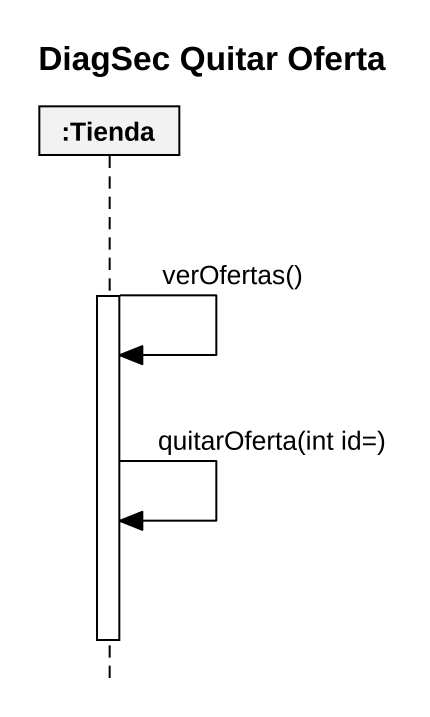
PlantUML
@startuml
title DiagSec Quitar Oferta
hide footbox
participant ":Tienda" as Tienda

activate Tienda
Tienda -> Tienda : verOfertas()
Tienda -> Tienda : quitarOferta(int id=)
deactivate Tienda
@enduml
